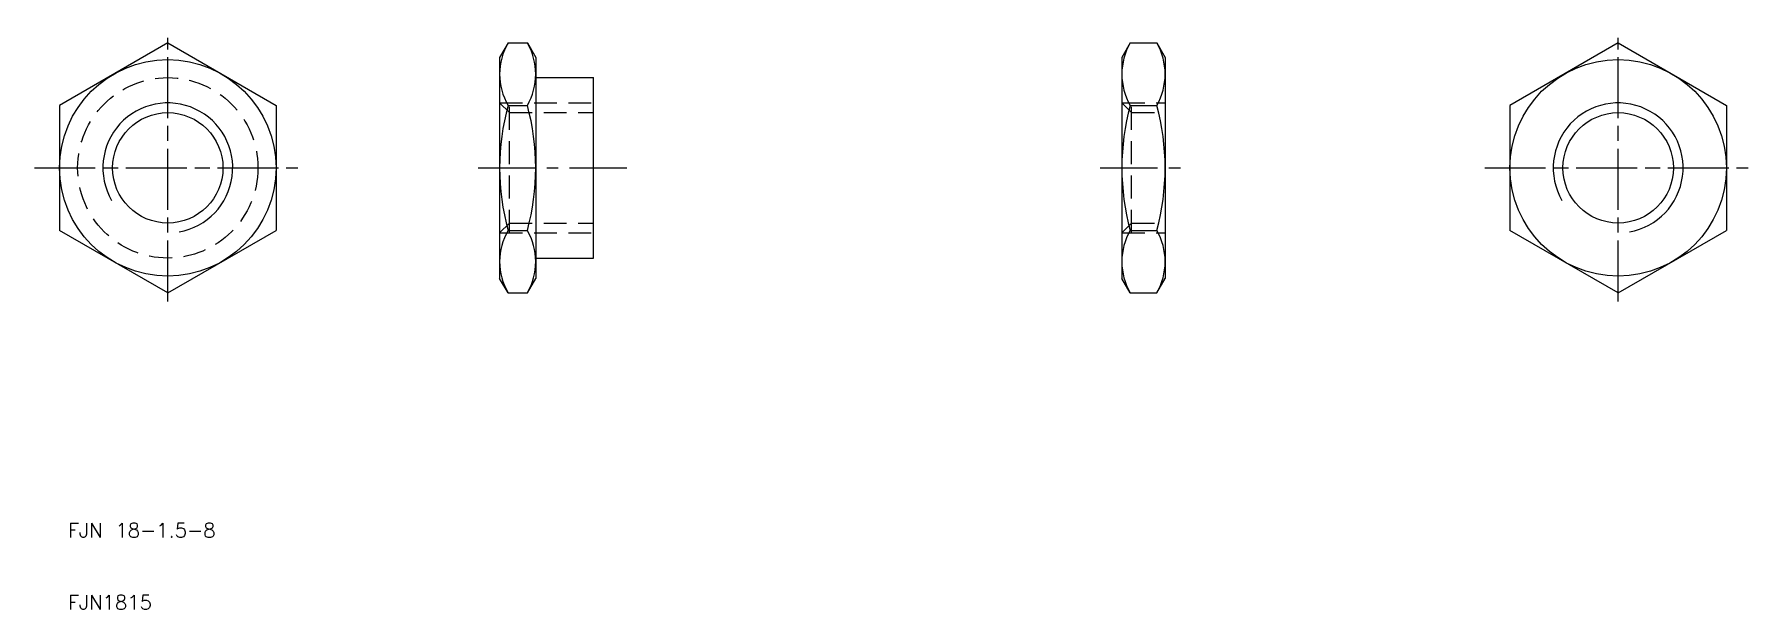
# Model space of a CAD drawing. Extents: x -34 to 204, y -11 to 68.
import ezdxf

# ---------------------------------------------------------------- set-up
doc = ezdxf.new("R2010")
doc.units = 0
doc.header["$LTSCALE"] = 0.25
doc.linetypes.add('CENTER', pattern=[50.8, 31.75, -6.35, 6.35, -6.35])
doc.linetypes.add('DASHED', pattern=[19.05, 12.7, -6.35])
doc.layers.get('0').update_dxf_attribs({"linetype": 'CONTINUOUS'})
doc.layers.add('CENTER', color=1, linetype='CENTER')
doc.styles.get("Standard").update_dxf_attribs({"font": 'txt.shx'})

msp = doc.modelspace()

# ---------------------------------------------------------------- linework, layer by layer
for p, q in [((-16, 67.32), (-31, 58.66)), ((-16, 67.32), (-1, 58.66)), ((31.16, 67.32), (30, 65.31)), ((31.16, 67.32), (33.84, 67.32)), ((33.84, 67.32), (35, 65.31)), ((117.41, 67.32), (116.25, 65.31)), ((117.41, 67.32), (121.09, 67.32)), ((121.09, 67.32), (122.25, 65.31)), ((185.05, 67.32), (170.05, 58.66)), ((185.05, 67.32), (200.05, 58.66)), ((30, 65.31), (30, 34.69)), ((35, 65.31), (35, 62.5)), ((116.25, 65.31), (116.25, 34.69)), ((122.25, 65.31), (122.25, 62.5)), ((35, 62.5), (35, 37.5)), ((35, 62.5), (43, 62.5)), ((43, 37.5), (43, 62.5)), ((122.25, 62.5), (122.25, 37.5)), ((-31, 58.66), (-31, 41.34)), ((-1, 58.66), (-1, 41.34)), ((31.16, 58.66), (33.84, 58.66)), ((117.41, 58.66), (121.09, 58.66)), ((170.05, 58.66), (170.05, 41.34)), ((200.05, 58.66), (200.05, 41.34)), ((-16, 32.68), (-31, 41.34)), ((-16, 32.68), (-1, 41.34)), ((31.16, 41.34), (33.84, 41.34)), ((117.41, 41.34), (121.09, 41.34)), ((185.05, 32.68), (170.05, 41.34)), ((185.05, 32.68), (200.05, 41.34)), ((35, 37.5), (43, 37.5)), ((35, 37.5), (35, 34.69)), ((122.25, 37.5), (122.25, 34.69)), ((31.16, 32.68), (30, 34.69)), ((33.84, 32.68), (35, 34.69)), ((117.41, 32.68), (116.25, 34.69)), ((121.09, 32.68), (122.25, 34.69)), ((31.16, 32.68), (33.84, 32.68)), ((117.41, 32.68), (121.09, 32.68))]:
    msp.add_line(p, q)
at = {"color": 3, "linetype": 'DASHED'}
for p, q in [((30, 59), (43, 59)), ((31.35, 57.65), (30, 59)), ((31.35, 41), (31.35, 59)), ((31.35, 57.65), (43, 57.65)), ((116.25, 59), (122.25, 59)), ((117.6, 57.65), (116.25, 59)), ((117.6, 41), (117.6, 59)), ((117.6, 57.65), (122.25, 57.65)), ((31.35, 42.35), (30, 41)), ((30, 41), (43, 41)), ((31.35, 42.35), (43, 42.35)), ((117.6, 42.35), (116.25, 41)), ((116.25, 41), (122.25, 41)), ((117.6, 42.35), (122.25, 42.35))]:
    msp.add_line(p, q, dxfattribs=at)
for centre, radius in [((-16, 50), 15), ((185.05, 50), 15), ((-16, 50), 7.65), ((185.05, 50), 7.65)]:
    msp.add_circle(centre, radius)
msp.add_circle((-16, 50), 12.5, dxfattribs=at)
for centre, radius, start, end in [((38.66, 62.99), 8.66, 150, 210), ((26.34, 62.99), 8.66, 330, 30), ((124.91, 62.99), 8.66, 150, 210), ((113.59, 62.99), 8.66, 330, 30), ((62.9, 50), 32.9, 164.7385, 195.2615), ((2.1, 50), 32.9, 344.7385, 15.2615), ((149.15, 50), 32.9, 164.7385, 195.2615), ((89.35, 50), 32.9, 344.7385, 15.2615), ((38.66, 37.01), 8.66, 150, 210), ((26.34, 37.01), 8.66, 330, 30), ((124.91, 37.01), 8.66, 150, 210), ((113.59, 37.01), 8.66, 330, 30)]:
    msp.add_arc(centre, radius, start, end)
at = {"color": 3}
for centre in [(-16, 50), (185.05, 50)]:
    msp.add_arc(centre, 9, 280, 210, dxfattribs=at)
at = {"layer": 'CENTER', "color": 1, "linetype": 'CENTER'}
for p, q in [((-16, 31.5), (-16, 68.5)), ((-16, 32), (-16, 68)), ((185.05, 31.5), (185.05, 68.5)), ((185.05, 32), (185.05, 68)), ((-34.5, 50), (2.5, 50)), ((-34, 50), (2, 50)), ((27, 50), (48, 50)), ((113.25, 50), (125.14, 50)), ((166.55, 50), (203.55, 50)), ((167.05, 50), (203.05, 50))]:
    msp.add_line(p, q, dxfattribs=at)

# ---------------------------------------------------------------- texts
for s, p in [('FJN 18-1.5-8', (-29.85, -1.21)), ('FJN1815', (-29.85, -11.21))]:
    msp.add_text(s, height=2).set_placement(p)

doc.saveas('drawing.dxf')
